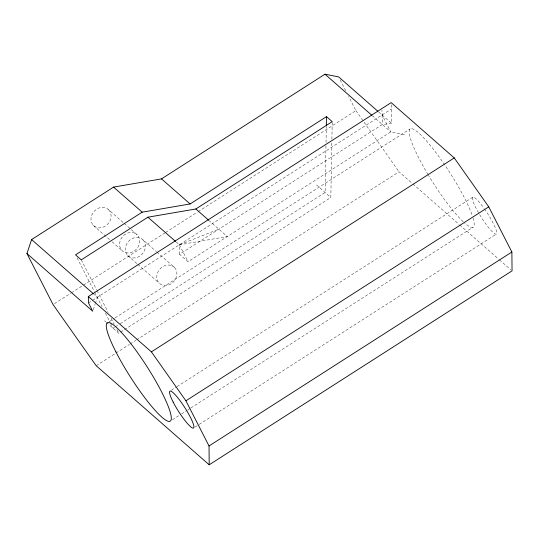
<?xml version="1.0" encoding="UTF-8"?>
<svg xmlns="http://www.w3.org/2000/svg" width="539" height="539" viewBox="0 0 539 539"><rect width="100%" height="100%" fill="white"/><g stroke="black" fill="none" stroke-linecap="round" stroke-linejoin="round"><path stroke-width="0.4" stroke-dasharray="2.69 2.02" d="M325.967 145.806L325.111 192.49L119.496 324.161M326.028 142.471L326.317 126.631M124.509 329.632L330.831 197.51L331.842 142.485M331.903 139.15L332.206 122.474M93.274 309.696L95.08 304.259M95.342 303.484L97.404 297.265L94.244 294.496M54.466 303.659L70.744 293.236M71.451 292.785L82.77 285.535M83.478 285.084L164.853 232.969M165.561 232.518L197.402 212.13M198.109 211.672L355.902 110.623L348.612 96.387M88.517 302.958L91.933 300.769M92.62 300.331L391.368 109.019M404.452 134.588L390.782 131.887L188.044 261.718L179.588 254.307L382.326 124.475L391.786 123.492L391.226 104.222M109.471 321.446L114.43 318.273M115.137 317.821L410.199 128.868M114.531 327.341L113.116 328.251L110.434 323.009M115.245 326.89L118.789 324.619M106.372 322.335L118.836 333.264L123.802 330.09M96.185 365.732L115.285 353.496M115.993 353.045L129.441 344.434M130.148 343.983L135.808 340.352M136.515 339.9L399.035 171.786L412.295 183.408M171.348 390.243L176.3 387.069M177.008 386.618L472.784 197.207M172.406 419.76L180.895 414.323M181.603 413.871L187.262 410.24M187.97 409.788L190.092 408.427M190.799 407.976L473.127 227.175M194.95 427.11L198.487 424.847M199.194 424.395L496.385 234.074M176.226 242.018L179.372 244.78L218.868 229.156M179.588 254.307L179.372 244.78L227.317 236.567L209.53 220.977M378.499 111.842L391.786 123.492M372.24 115.636L390.782 131.887L382.111 114.948L381.949 110.118M412.921 183.967L459.012 224.365M459.646 224.918L498.791 259.232M499.424 259.791L510.79 269.749M316.528 184.965L330.831 197.51M108.689 209.799A10.942 9.338 -48.8 0 1 102.868 227.296A10.942 9.338 -48.8 0 1 91.542 215.735A10.942 9.338 -48.8 0 1 108.689 209.799L123.613 222.883M124.239 223.429L137.297 234.876A10.942 9.338 -48.8 0 1 131.482 252.38A10.942 9.338 -48.8 0 1 120.157 240.812A10.942 9.338 -48.8 0 1 137.297 234.876M143.024 239.895A10.942 9.338 -48.8 0 1 137.202 257.393A10.942 9.338 -48.8 0 1 125.877 245.831A10.942 9.338 -48.8 0 1 143.024 239.895L156.243 251.484M156.869 252.03L174.495 267.485A10.942 9.338 -48.8 0 1 168.68 284.983A10.942 9.338 -48.8 0 1 157.354 273.421A10.942 9.338 -48.8 0 1 174.495 267.485M93.382 225.423L109.552 239.599M112.038 241.775L121.989 250.5M127.716 255.52L137.155 263.793M137.789 264.346L159.187 283.11M104.532 320.725L105.759 321.803M355.902 110.623L399.035 171.786M340.176 79.9L345.93 91.138M179.372 244.78L188.044 261.718M81.274 259.859L96.602 289.82M96.986 290.568L108.103 312.29M111.169 318.286L114.241 324.276M116.923 329.524L118.836 333.264M77.084 257.837L94.332 291.545M94.716 292.293L101.999 306.529M105.449 313.267L110.05 322.255M382.111 114.948L382.326 124.475M484.521 208.984A21.883 3.665 57.4 0 1 496.493 233.987A21.883 3.665 57.4 0 1 479.339 214.131M478.538 212.757A21.883 3.665 57.4 0 1 472.73 197.247A21.883 3.665 57.4 0 1 484.069 208.344M473.047 217.985A58.367 9.769 57.4 0 1 464.786 223.193M463.244 221.792A58.367 9.769 57.4 0 1 428.492 175.33M428.054 174.609A58.367 9.769 57.4 0 1 419.571 133.766A58.367 9.769 57.4 0 1 472.184 215.304"/><path stroke-width="0.81" d="M326.331 125.796L326.499 116.626L190.119 203.964L142.175 212.171L75.548 254.839L81.274 259.859L147.902 217.19L195.846 208.977L332.219 121.646L326.499 116.626M26.95 253.559L92.755 311.246L88.517 302.958L88.329 296.571L391.179 102.626L454.256 157.92L488.758 206.848L511.882 252.023L512.05 270.854L209.199 464.8L96.185 365.732L53.051 304.569L26.95 253.559L31.599 239.585L113.567 187.094L161.511 178.881L324.97 74.2L338.647 76.902L377.873 111.29M88.329 296.571L151.405 351.859L454.256 157.92M209.199 464.8L209.031 445.969L185.915 400.794L488.758 206.848M209.031 445.969L511.882 252.023M324.97 74.2L371.614 115.083M161.511 178.881L190.119 203.964M195.846 208.977L208.91 220.431M113.567 187.094L142.175 212.171M147.902 217.19L175.593 241.465M31.599 239.585L93.611 293.937M151.405 351.859L185.915 400.794M115.925 351.9A58.367 9.769 57.4 0 0 170.284 421.121A58.367 9.769 57.4 0 0 130.243 342.871A58.367 9.769 57.4 0 0 115.925 351.9M173.154 402.06A21.883 3.665 57.4 0 0 193.535 428.02A21.883 3.665 57.4 0 0 178.517 398.671A21.883 3.665 57.4 0 0 173.154 402.06"/></g></svg>
